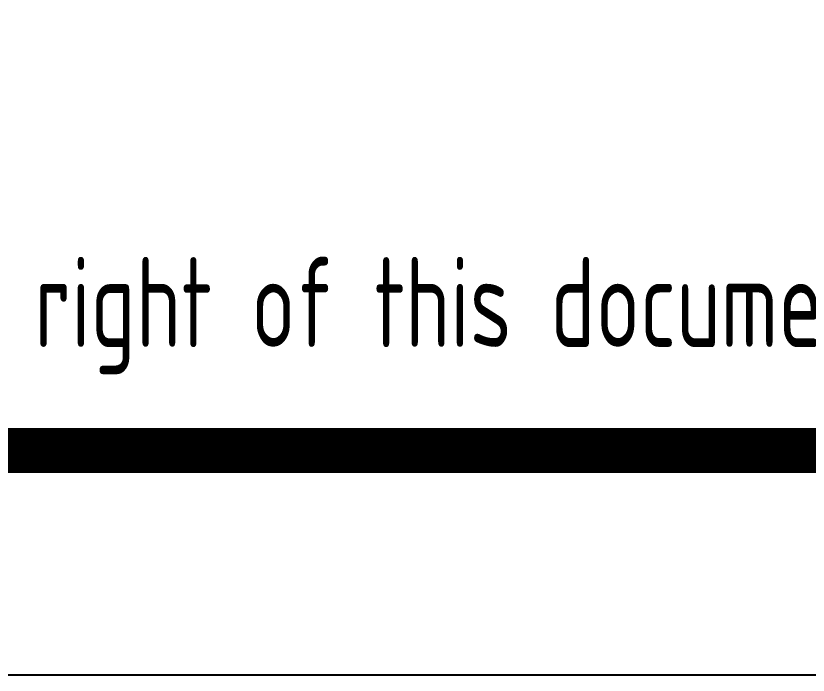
# Model space of a CAD drawing. Extents: x 5394041 to 5729212, y -433068 to -301615.
# Drawn here: x 5410177 to 5411940, y -342545 to -341079 of the extents above; entities that cross this region are included whole.
import ezdxf
from ezdxf.enums import TextEntityAlignment as Align

# ---------------------------------------------------------------- set-up
doc = ezdxf.new("R2010")
doc.units = 0
doc.header["$LTSCALE"] = 1000
doc.header["$MEASUREMENT"] = 0
doc.layers.get('0').update_dxf_attribs({"linetype": 'CONTINUOUS'})
doc.layers.add('图框', color=107, linetype='CONTINUOUS')
doc.styles.add('AHD', font='sceie.shx', dxfattribs={"width": 0.7, "bigfont": 'sceic.shx'})

msp = doc.modelspace()

# ---------------------------------------------------------------- linework, layer by layer
msp.add_line((5408225.4, -342045.4), (5426225.4, -342045.4))
msp.add_line((5408225.4, -342045.4), (5426225.4, -342045.4))
at = {"layer": '图框', "color": 4}
msp.add_lwpolyline([(5405725.4, -342545.4), (5405725.4, -312845.4), (5426725.4, -312845.4), (5426725.4, -342545.4)], close=True, dxfattribs=at)
at = {"layer": '图框', "color": 4, "const_width": 100}
msp.add_lwpolyline([(5408225.4, -342045.4), (5426225.4, -342045.4), (5426225.4, -313345.4), (5408225.4, -313345.4)], close=True, dxfattribs=at)

# ---------------------------------------------------------------- texts
at = {"style": 'AHD', "width": 0.8}
msp.add_text('The proprietary right of this document belongs to Anhui Huadong Chemical And Medical Engineering  Co.,Ltd.  and any replication or transfer to the 3rd. side is forbidden without its permission. ', height=200, dxfattribs=at).set_placement((5417225.4, -341745.4), align=Align.MIDDLE)

doc.saveas('drawing.dxf')
